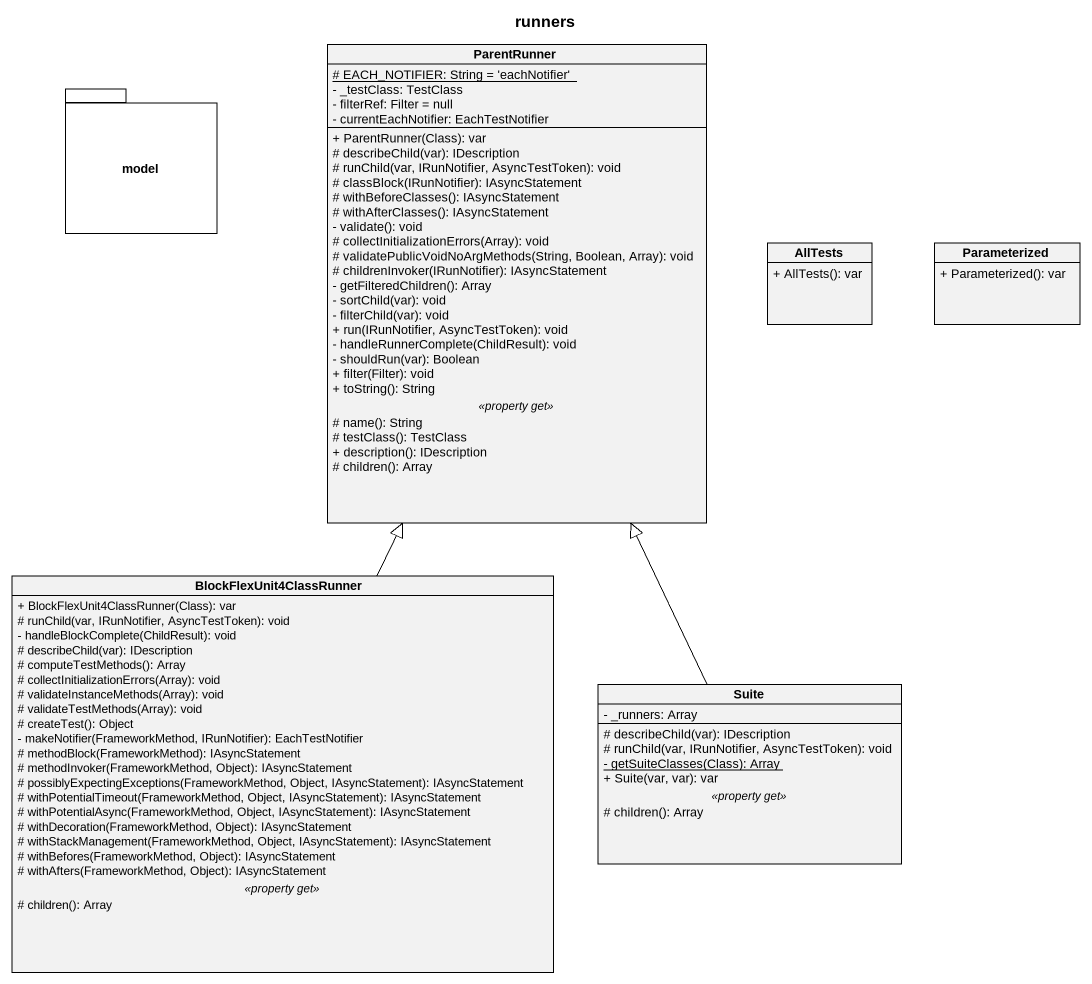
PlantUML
@startuml
title runners
hide circle
hide empty members
skinparam classAttributeIconSize 0
class ParentRunner {
  {static} # EACH_NOTIFIER: String = 'eachNotifier'
  - _testClass: TestClass
  - filterRef: Filter = null
  - currentEachNotifier: EachTestNotifier
  --
  + ParentRunner(Class): var
  # describeChild(var): IDescription
  # runChild(var, IRunNotifier, AsyncTestToken): void
  # classBlock(IRunNotifier): IAsyncStatement
  # withBeforeClasses(): IAsyncStatement
  # withAfterClasses(): IAsyncStatement
  - validate(): void
  # collectInitializationErrors(Array): void
  # validatePublicVoidNoArgMethods(String, Boolean, Array): void
  # childrenInvoker(IRunNotifier): IAsyncStatement
  - getFilteredChildren(): Array
  - sortChild(var): void
  - filterChild(var): void
  + run(IRunNotifier, AsyncTestToken): void
  - handleRunnerComplete(ChildResult): void
  - shouldRun(var): Boolean
  + filter(Filter): void
  + toString(): String
  .. <<property get>> ..
  # name(): String
  # testClass(): TestClass
  + description(): IDescription
  # children(): Array
}
package model {
}
class AllTests {
  + AllTests(): var
}
class Parameterized {
  + Parameterized(): var
}
class BlockFlexUnit4ClassRunner {
  + BlockFlexUnit4ClassRunner(Class): var
  # runChild(var, IRunNotifier, AsyncTestToken): void
  - handleBlockComplete(ChildResult): void
  # describeChild(var): IDescription
  # computeTestMethods(): Array
  # collectInitializationErrors(Array): void
  # validateInstanceMethods(Array): void
  # validateTestMethods(Array): void
  # createTest(): Object
  - makeNotifier(FrameworkMethod, IRunNotifier): EachTestNotifier
  # methodBlock(FrameworkMethod): IAsyncStatement
  # methodInvoker(FrameworkMethod, Object): IAsyncStatement
  # possiblyExpectingExceptions(FrameworkMethod, Object, IAsyncStatement): IAsyncStatement
  # withPotentialTimeout(FrameworkMethod, Object, IAsyncStatement): IAsyncStatement
  # withPotentialAsync(FrameworkMethod, Object, IAsyncStatement): IAsyncStatement
  # withDecoration(FrameworkMethod, Object): IAsyncStatement
  # withStackManagement(FrameworkMethod, Object, IAsyncStatement): IAsyncStatement
  # withBefores(FrameworkMethod, Object): IAsyncStatement
  # withAfters(FrameworkMethod, Object): IAsyncStatement
  .. <<property get>> ..
  # children(): Array
}
class Suite {
  - _runners: Array
  --
  # describeChild(var): IDescription
  # runChild(var, IRunNotifier, AsyncTestToken): void
  {static} - getSuiteClasses(Class): Array
  + Suite(var, var): var
  .. <<property get>> ..
  # children(): Array
}
BlockFlexUnit4ClassRunner -up-|> ParentRunner
Suite -up-|> ParentRunner
@enduml
